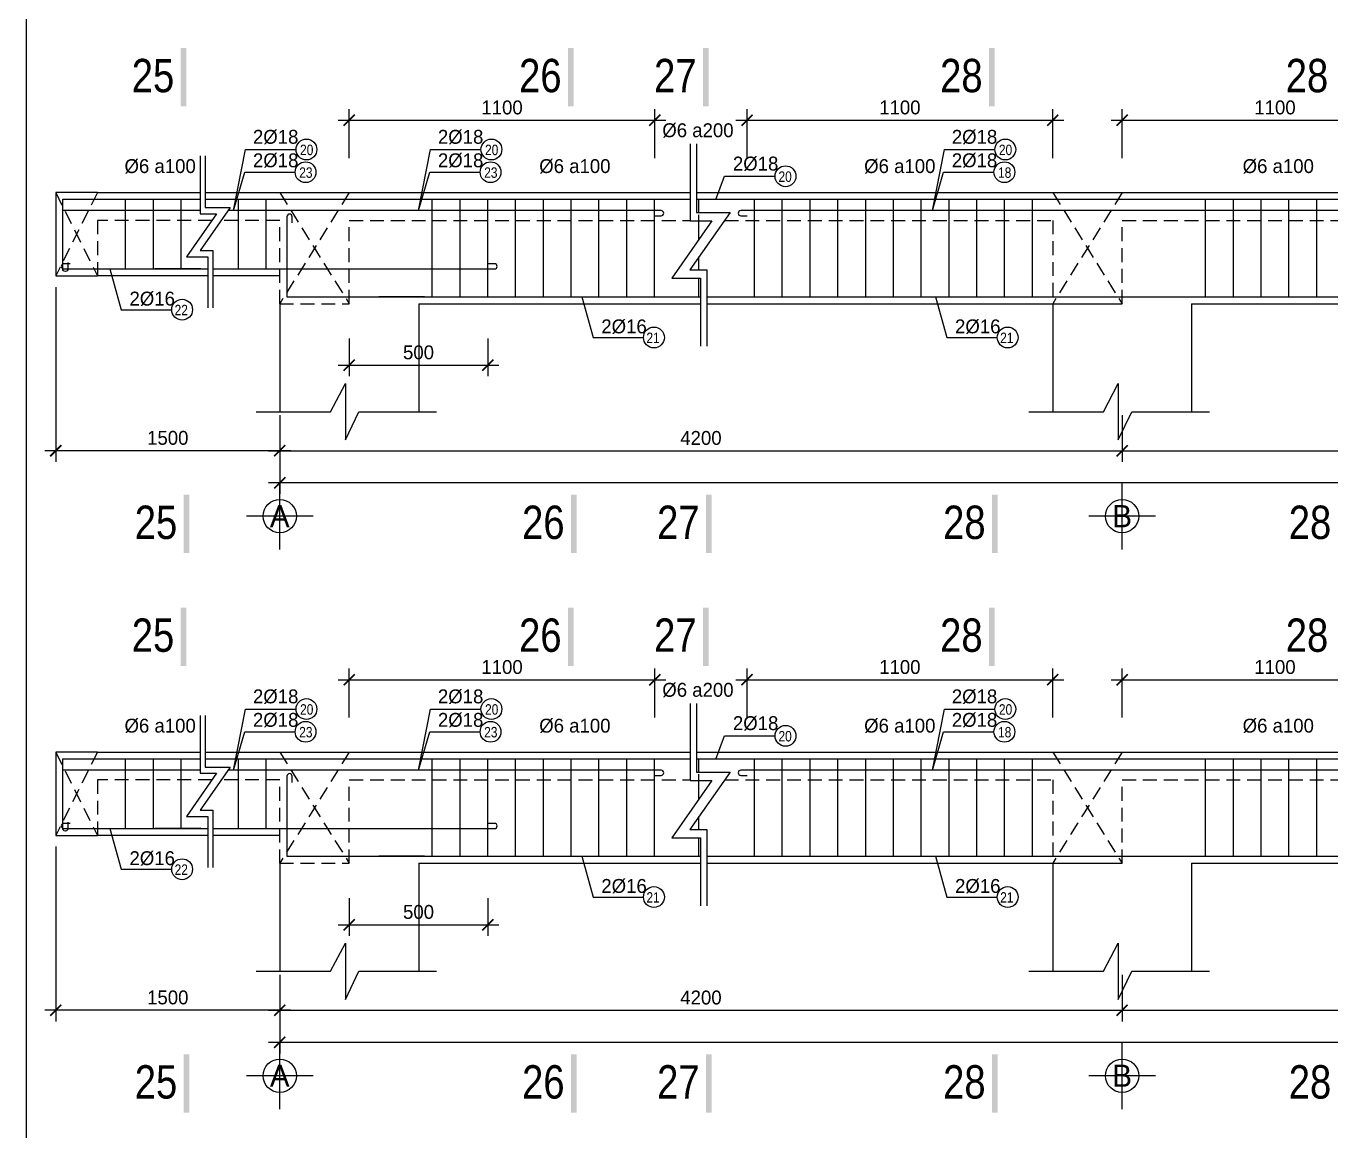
# Model space of a CAD drawing. Extents: x -317 to 4260, y -2056 to 757.
# Drawn here: x 3420.4 to 3655.2, y 292.2 to 491.1 of the extents above; entities that cross this region are included whole.
import ezdxf
from ezdxf.enums import TextEntityAlignment as Align

# ---------------------------------------------------------------- set-up
doc = ezdxf.new("R2010")
doc.units = 0
doc.header["$MEASUREMENT"] = 0
doc.linetypes.add('CENTER2', pattern=[1.125, 0.75, -0.125, 0.125, -0.125])
doc.linetypes.add('HIDDEN', pattern=[0.375, 0.25, -0.125])
doc.layers.get('0').update_dxf_attribs({"linetype": 'CONTINUOUS'})
doc.layers.get('DEFPOINTS').update_dxf_attribs({"linetype": 'CONTINUOUS'})
for name, color, linetype in [('DAI', 3, 'CONTINUOUS'), ('DIM', 1, 'CONTINUOUS'), ('DUT', 7, 'CENTER2'), ('MOTAAR', 1, 'CONTINUOUS'), ('TEXT', 7, 'CONTINUOUS'), ('THEP', 6, 'CONTINUOUS'), ('TU1', 9, 'CONTINUOUS'), ('TUONG', 7, 'CONTINUOUS')]:
    doc.layers.add(name, color=color, linetype=linetype)
doc.styles.add('DIM-NEW', font='VHELVCN.TTF')
doc.styles.add('style1', font='VGOUDYN.TTF')
doc.styles.add('T2', font='VTIMESN.TTF')
doc.dimstyles.new('TL20', dxfattribs={"dimtxt": 2.5, "dimasz": 2, "dimexe": 2, "dimexo": 2, "dimgap": 1, "dimtad": 1, "dimdec": 0, "dimlfac": 20, "dimzin": 0, "dimdsep": 46, "dimtxsty": 'T2', "dimblk": 'ARCHTICK', "dimcen": 2.5, "dimdle": 2, "dimclrd": 1, "dimclre": 1, "dimclrt": 2, "dimadec": 0, "dimazin": 0, "dimtfac": 1, "dimtdec": 0, "dimtix": 1, "dimtofl": 0, "dimtmove": 0, "dimatfit": 0, "dimldrblk": 'ARCHTICK', "dimfxl": 0, "dimtolj": 1, "dimtzin": 0, "dimlwd": -1, "dimlwe": -1, "dimarcsym": 0})

# ---------------------------------------------------------------- blocks, each defined once
blk = doc.blocks.new('_ARCHTICK')
at = {"color": 0, "linetype": 'ByBlock', "const_width": 0.15}
blk.add_lwpolyline([(-0.5, -0.5), (0.5, 0.5)], dxfattribs=at)
blk = doc.blocks.new('*D212')
at = {"layer": 'DEFPOINTS', "color": 0}
for p in [(3672.59, 474.12), (3617.59, 465.31), (3672.59, 465.31)]:
    blk.add_point(p, dxfattribs=at)
at = {"layer": 'TUONG', "color": 1}
for p, q in [((3617.59, 467.31), (3617.59, 476.12)), ((3672.59, 467.31), (3672.59, 476.12)), ((3615.59, 474.12), (3674.59, 474.12))]:
    blk.add_line(p, q, dxfattribs=at)
at = {"layer": 'TUONG', "color": 1, "xscale": 2, "yscale": 2, "zscale": 2, "rotation": 180}
blk.add_blockref('_ARCHTICK', (3617.59, 474.12), dxfattribs=at)
at = {"layer": 'TUONG', "color": 1, "xscale": 2, "yscale": 2, "zscale": 2}
blk.add_blockref('_ARCHTICK', (3672.59, 474.12), dxfattribs=at)
at = {"layer": 'TUONG', "color": 2, "insert": (3645.09, 476.4), "char_height": 2.5, "attachment_point": 5, "style": 'T2'}
blk.add_mtext('\\A1;1100', dxfattribs=at)
blk = doc.blocks.new('*D211')
at = {"layer": 'DEFPOINTS', "color": 0}
for p in [(3605.09, 474.12), (3550.09, 465.31), (3605.09, 465.31)]:
    blk.add_point(p, dxfattribs=at)
at = {"layer": 'TUONG', "color": 1}
for p, q in [((3550.09, 467.31), (3550.09, 476.12)), ((3605.09, 467.31), (3605.09, 476.12)), ((3548.09, 474.12), (3607.09, 474.12))]:
    blk.add_line(p, q, dxfattribs=at)
at = {"layer": 'TUONG', "color": 1, "xscale": 2, "yscale": 2, "zscale": 2, "rotation": 180}
blk.add_blockref('_ARCHTICK', (3550.09, 474.12), dxfattribs=at)
at = {"layer": 'TUONG', "color": 1, "xscale": 2, "yscale": 2, "zscale": 2}
blk.add_blockref('_ARCHTICK', (3605.09, 474.12), dxfattribs=at)
at = {"layer": 'TUONG', "color": 2, "insert": (3577.59, 476.4), "char_height": 2.5, "attachment_point": 5, "style": 'T2'}
blk.add_mtext('\\A1;1100', dxfattribs=at)
blk = doc.blocks.new('*D210')
at = {"layer": 'DEFPOINTS', "color": 0}
for p in [(3533.51, 474.12), (3478.51, 465.31), (3533.51, 465.31)]:
    blk.add_point(p, dxfattribs=at)
at = {"layer": 'TUONG', "color": 1}
for p, q in [((3478.51, 467.31), (3478.51, 476.12)), ((3533.51, 467.31), (3533.51, 476.12)), ((3476.51, 474.12), (3535.51, 474.12))]:
    blk.add_line(p, q, dxfattribs=at)
at = {"layer": 'TUONG', "color": 1, "xscale": 2, "yscale": 2, "zscale": 2, "rotation": 180}
blk.add_blockref('_ARCHTICK', (3478.51, 474.12), dxfattribs=at)
at = {"layer": 'TUONG', "color": 1, "xscale": 2, "yscale": 2, "zscale": 2}
blk.add_blockref('_ARCHTICK', (3533.51, 474.12), dxfattribs=at)
at = {"layer": 'TUONG', "color": 2, "insert": (3506.01, 476.4), "char_height": 2.5, "attachment_point": 5, "style": 'T2'}
blk.add_mtext('\\A1;1100', dxfattribs=at)
blk = doc.blocks.new('truc2')
at = {"layer": 'MOTAAR'}
for p, q in [((0, -15), (0, 0)), ((7.5, -7.5), (-7.5, -7.5))]:
    blk.add_line(p, q, dxfattribs=at)
blk.add_lwpolyline([(0, -3.5), (0, -1.84)], dxfattribs=at)
blk.add_circle((0, -7.5), 3.75, dxfattribs=at)
at = {"layer": 'TEXT', "style": 'T2'}
blk.add_attdef('1', text='', height=5, dxfattribs=at).set_placement((0, -7.5), align=Align.MIDDLE_CENTER)
blk = doc.blocks.new('*D206')
at = {"layer": 'DEFPOINTS', "color": 0}
for p in [(3617.59, 423.02), (3758.51, 421.24), (3758.51, 414.63)]:
    blk.add_point(p, dxfattribs=at)
at = {"layer": 'TUONG', "color": 1}
for p, q in [((3617.59, 421.02), (3617.59, 412.63)), ((3758.51, 419.24), (3758.51, 412.63)), ((3615.59, 414.63), (3760.51, 414.63))]:
    blk.add_line(p, q, dxfattribs=at)
at = {"layer": 'TUONG', "color": 1, "xscale": 2, "yscale": 2, "zscale": 2, "rotation": 180}
blk.add_blockref('_ARCHTICK', (3617.59, 414.63), dxfattribs=at)
at = {"layer": 'TUONG', "color": 1, "xscale": 2, "yscale": 2, "zscale": 2}
blk.add_blockref('_ARCHTICK', (3758.51, 414.63), dxfattribs=at)
at = {"layer": 'TUONG', "color": 2, "insert": (3688.05, 416.91), "char_height": 2.5, "attachment_point": 5, "style": 'T2'}
blk.add_mtext('\\A1;4200', dxfattribs=at)
blk = doc.blocks.new('*D205')
at = {"layer": 'DEFPOINTS', "color": 0}
for p in [(3466.01, 423.02), (3617.59, 423.02), (3617.59, 414.63)]:
    blk.add_point(p, dxfattribs=at)
at = {"layer": 'TUONG', "color": 1}
for p, q in [((3466.01, 421.02), (3466.01, 412.63)), ((3617.59, 421.02), (3617.59, 412.63)), ((3464.01, 414.63), (3619.59, 414.63))]:
    blk.add_line(p, q, dxfattribs=at)
at = {"layer": 'TUONG', "color": 1, "xscale": 2, "yscale": 2, "zscale": 2, "rotation": 180}
blk.add_blockref('_ARCHTICK', (3466.01, 414.63), dxfattribs=at)
at = {"layer": 'TUONG', "color": 1, "xscale": 2, "yscale": 2, "zscale": 2}
blk.add_blockref('_ARCHTICK', (3617.59, 414.63), dxfattribs=at)
at = {"layer": 'TUONG', "color": 2, "insert": (3541.8, 416.91), "char_height": 2.5, "attachment_point": 5, "style": 'T2'}
blk.add_mtext('\\A1;4200', dxfattribs=at)
blk = doc.blocks.new('*D204')
at = {"layer": 'DEFPOINTS', "color": 0}
for p in [(3466.01, 418.55), (4217.7, 418.55), (3466.01, 408.85)]:
    blk.add_point(p, dxfattribs=at)
at = {"layer": 'TUONG', "color": 1}
for p, q in [((3466.01, 416.55), (3466.01, 406.85)), ((4217.7, 416.55), (4217.7, 406.85)), ((4219.7, 408.85), (3464.01, 408.85))]:
    blk.add_line(p, q, dxfattribs=at)
at = {"layer": 'TUONG', "color": 1, "xscale": 2, "yscale": 2, "zscale": 2, "rotation": 180}
blk.add_blockref('_ARCHTICK', (3466.01, 408.85), dxfattribs=at)
at = {"layer": 'TUONG', "color": 1, "xscale": 2, "yscale": 2, "zscale": 2}
blk.add_blockref('_ARCHTICK', (4217.7, 408.85), dxfattribs=at)
at = {"layer": 'TUONG', "color": 2, "insert": (3841.85, 411.13), "char_height": 2.5, "attachment_point": 5, "style": 'T2'}
blk.add_mtext('\\A1;20800', dxfattribs=at)
blk = doc.blocks.new('*D220')
at = {"layer": 'DEFPOINTS', "color": 0}
for p in [(3425.71, 446.09), (3466.01, 421.02), (3425.71, 414.63)]:
    blk.add_point(p, dxfattribs=at)
at = {"layer": 'TUONG', "color": 1}
for p, q in [((3425.71, 444.09), (3425.71, 412.63)), ((3466.01, 419.02), (3466.01, 412.63)), ((3468.01, 414.63), (3423.71, 414.63))]:
    blk.add_line(p, q, dxfattribs=at)
at = {"layer": 'TUONG', "color": 1, "xscale": 2, "yscale": 2, "zscale": 2, "rotation": 180}
blk.add_blockref('_ARCHTICK', (3425.71, 414.63), dxfattribs=at)
at = {"layer": 'TUONG', "color": 1, "xscale": 2, "yscale": 2, "zscale": 2}
blk.add_blockref('_ARCHTICK', (3466.01, 414.63), dxfattribs=at)
at = {"layer": 'TUONG', "color": 2, "insert": (3445.86, 416.93), "char_height": 2.5, "attachment_point": 5, "style": 'T2'}
blk.add_mtext('\\A1;1500', dxfattribs=at)
blk = doc.blocks.new('*D222')
at = {"layer": 'DEFPOINTS', "color": 0}
for p in [(3478.51, 436.84), (3503.45, 436.84), (3503.45, 430.02)]:
    blk.add_point(p, dxfattribs=at)
at = {"layer": 'TUONG', "color": 1}
for p, q in [((3478.51, 434.84), (3478.51, 428.02)), ((3503.45, 434.84), (3503.45, 428.02)), ((3476.51, 430.02), (3505.45, 430.02))]:
    blk.add_line(p, q, dxfattribs=at)
at = {"layer": 'TUONG', "color": 1, "xscale": 2, "yscale": 2, "zscale": 2, "rotation": 180}
blk.add_blockref('_ARCHTICK', (3478.51, 430.02), dxfattribs=at)
at = {"layer": 'TUONG', "color": 1, "xscale": 2, "yscale": 2, "zscale": 2}
blk.add_blockref('_ARCHTICK', (3503.45, 430.02), dxfattribs=at)
at = {"layer": 'TUONG', "color": 2, "insert": (3490.98, 432.32), "char_height": 2.5, "attachment_point": 5, "style": 'T2'}
blk.add_mtext('\\A1;500', dxfattribs=at)
blk = doc.blocks.new('*D239')
at = {"layer": 'DEFPOINTS', "color": 0}
for p in [(3478.51, 336.12), (3503.45, 336.12), (3503.45, 329.3)]:
    blk.add_point(p, dxfattribs=at)
at = {"layer": 'TUONG', "color": 1}
for p, q in [((3478.51, 334.12), (3478.51, 327.3)), ((3503.45, 334.12), (3503.45, 327.3)), ((3476.51, 329.3), (3505.45, 329.3))]:
    blk.add_line(p, q, dxfattribs=at)
at = {"layer": 'TUONG', "color": 1, "xscale": 2, "yscale": 2, "zscale": 2, "rotation": 180}
blk.add_blockref('_ARCHTICK', (3478.51, 329.3), dxfattribs=at)
at = {"layer": 'TUONG', "color": 1, "xscale": 2, "yscale": 2, "zscale": 2}
blk.add_blockref('_ARCHTICK', (3503.45, 329.3), dxfattribs=at)
at = {"layer": 'TUONG', "color": 2, "insert": (3490.98, 331.6), "char_height": 2.5, "attachment_point": 5, "style": 'T2'}
blk.add_mtext('\\A1;500', dxfattribs=at)
blk = doc.blocks.new('*D257')
at = {"layer": 'DEFPOINTS', "color": 0}
for p in [(3425.71, 345.37), (3466.01, 320.3), (3425.71, 313.91)]:
    blk.add_point(p, dxfattribs=at)
at = {"layer": 'TUONG', "color": 1}
for p, q in [((3425.71, 343.37), (3425.71, 311.91)), ((3466.01, 318.3), (3466.01, 311.91)), ((3468.01, 313.91), (3423.71, 313.91))]:
    blk.add_line(p, q, dxfattribs=at)
at = {"layer": 'TUONG', "color": 1, "xscale": 2, "yscale": 2, "zscale": 2, "rotation": 180}
blk.add_blockref('_ARCHTICK', (3425.71, 313.91), dxfattribs=at)
at = {"layer": 'TUONG', "color": 1, "xscale": 2, "yscale": 2, "zscale": 2}
blk.add_blockref('_ARCHTICK', (3466.01, 313.91), dxfattribs=at)
at = {"layer": 'TUONG', "color": 2, "insert": (3445.86, 316.21), "char_height": 2.5, "attachment_point": 5, "style": 'T2'}
blk.add_mtext('\\A1;1500', dxfattribs=at)
blk = doc.blocks.new('*D256')
at = {"layer": 'DEFPOINTS', "color": 0}
for p in [(3466.01, 317.83), (4217.7, 317.83), (3466.01, 308.13)]:
    blk.add_point(p, dxfattribs=at)
at = {"layer": 'TUONG', "color": 1}
for p, q in [((3466.01, 315.83), (3466.01, 306.13)), ((4217.7, 315.83), (4217.7, 306.13)), ((4219.7, 308.13), (3464.01, 308.13))]:
    blk.add_line(p, q, dxfattribs=at)
at = {"layer": 'TUONG', "color": 1, "xscale": 2, "yscale": 2, "zscale": 2, "rotation": 180}
blk.add_blockref('_ARCHTICK', (3466.01, 308.13), dxfattribs=at)
at = {"layer": 'TUONG', "color": 1, "xscale": 2, "yscale": 2, "zscale": 2}
blk.add_blockref('_ARCHTICK', (4217.7, 308.13), dxfattribs=at)
at = {"layer": 'TUONG', "color": 2, "insert": (3841.85, 310.41), "char_height": 2.5, "attachment_point": 5, "style": 'T2'}
blk.add_mtext('\\A1;20800', dxfattribs=at)
blk = doc.blocks.new('*D255')
at = {"layer": 'DEFPOINTS', "color": 0}
for p in [(3466.01, 322.3), (3617.59, 322.3), (3617.59, 313.91)]:
    blk.add_point(p, dxfattribs=at)
at = {"layer": 'TUONG', "color": 1}
for p, q in [((3466.01, 320.3), (3466.01, 311.91)), ((3617.59, 320.3), (3617.59, 311.91)), ((3464.01, 313.91), (3619.59, 313.91))]:
    blk.add_line(p, q, dxfattribs=at)
at = {"layer": 'TUONG', "color": 1, "xscale": 2, "yscale": 2, "zscale": 2, "rotation": 180}
blk.add_blockref('_ARCHTICK', (3466.01, 313.91), dxfattribs=at)
at = {"layer": 'TUONG', "color": 1, "xscale": 2, "yscale": 2, "zscale": 2}
blk.add_blockref('_ARCHTICK', (3617.59, 313.91), dxfattribs=at)
at = {"layer": 'TUONG', "color": 2, "insert": (3541.8, 316.19), "char_height": 2.5, "attachment_point": 5, "style": 'T2'}
blk.add_mtext('\\A1;4200', dxfattribs=at)
blk = doc.blocks.new('*D254')
at = {"layer": 'DEFPOINTS', "color": 0}
for p in [(3617.59, 322.3), (3758.51, 320.52), (3758.51, 313.91)]:
    blk.add_point(p, dxfattribs=at)
at = {"layer": 'TUONG', "color": 1}
for p, q in [((3617.59, 320.3), (3617.59, 311.91)), ((3758.51, 318.52), (3758.51, 311.91)), ((3615.59, 313.91), (3760.51, 313.91))]:
    blk.add_line(p, q, dxfattribs=at)
at = {"layer": 'TUONG', "color": 1, "xscale": 2, "yscale": 2, "zscale": 2, "rotation": 180}
blk.add_blockref('_ARCHTICK', (3617.59, 313.91), dxfattribs=at)
at = {"layer": 'TUONG', "color": 1, "xscale": 2, "yscale": 2, "zscale": 2}
blk.add_blockref('_ARCHTICK', (3758.51, 313.91), dxfattribs=at)
at = {"layer": 'TUONG', "color": 2, "insert": (3688.05, 316.19), "char_height": 2.5, "attachment_point": 5, "style": 'T2'}
blk.add_mtext('\\A1;4200', dxfattribs=at)
blk = doc.blocks.new('*D250')
at = {"layer": 'DEFPOINTS', "color": 0}
for p in [(3533.51, 373.4), (3478.51, 364.59), (3533.51, 364.59)]:
    blk.add_point(p, dxfattribs=at)
at = {"layer": 'TUONG', "color": 1}
for p, q in [((3476.51, 373.4), (3535.51, 373.4)), ((3478.51, 366.59), (3478.51, 375.4)), ((3533.51, 366.59), (3533.51, 375.4))]:
    blk.add_line(p, q, dxfattribs=at)
at = {"layer": 'TUONG', "color": 1, "xscale": 2, "yscale": 2, "zscale": 2, "rotation": 180}
blk.add_blockref('_ARCHTICK', (3478.51, 373.4), dxfattribs=at)
at = {"layer": 'TUONG', "color": 1, "xscale": 2, "yscale": 2, "zscale": 2}
blk.add_blockref('_ARCHTICK', (3533.51, 373.4), dxfattribs=at)
at = {"layer": 'TUONG', "color": 2, "insert": (3506.01, 375.68), "char_height": 2.5, "attachment_point": 5, "style": 'T2'}
blk.add_mtext('\\A1;1100', dxfattribs=at)
blk = doc.blocks.new('*D249')
at = {"layer": 'DEFPOINTS', "color": 0}
for p in [(3605.09, 373.4), (3550.09, 364.59), (3605.09, 364.59)]:
    blk.add_point(p, dxfattribs=at)
at = {"layer": 'TUONG', "color": 1}
for p, q in [((3548.09, 373.4), (3607.09, 373.4)), ((3550.09, 366.59), (3550.09, 375.4)), ((3605.09, 366.59), (3605.09, 375.4))]:
    blk.add_line(p, q, dxfattribs=at)
at = {"layer": 'TUONG', "color": 1, "xscale": 2, "yscale": 2, "zscale": 2, "rotation": 180}
blk.add_blockref('_ARCHTICK', (3550.09, 373.4), dxfattribs=at)
at = {"layer": 'TUONG', "color": 1, "xscale": 2, "yscale": 2, "zscale": 2}
blk.add_blockref('_ARCHTICK', (3605.09, 373.4), dxfattribs=at)
at = {"layer": 'TUONG', "color": 2, "insert": (3577.59, 375.68), "char_height": 2.5, "attachment_point": 5, "style": 'T2'}
blk.add_mtext('\\A1;1100', dxfattribs=at)
blk = doc.blocks.new('*D248')
at = {"layer": 'DEFPOINTS', "color": 0}
for p in [(3672.59, 373.4), (3617.59, 364.59), (3672.59, 364.59)]:
    blk.add_point(p, dxfattribs=at)
at = {"layer": 'TUONG', "color": 1}
for p, q in [((3615.59, 373.4), (3674.59, 373.4)), ((3617.59, 366.59), (3617.59, 375.4)), ((3672.59, 366.59), (3672.59, 375.4))]:
    blk.add_line(p, q, dxfattribs=at)
at = {"layer": 'TUONG', "color": 1, "xscale": 2, "yscale": 2, "zscale": 2, "rotation": 180}
blk.add_blockref('_ARCHTICK', (3617.59, 373.4), dxfattribs=at)
at = {"layer": 'TUONG', "color": 1, "xscale": 2, "yscale": 2, "zscale": 2}
blk.add_blockref('_ARCHTICK', (3672.59, 373.4), dxfattribs=at)
at = {"layer": 'TUONG', "color": 2, "insert": (3645.09, 375.68), "char_height": 2.5, "attachment_point": 5, "style": 'T2'}
blk.add_mtext('\\A1;1100', dxfattribs=at)

msp = doc.modelspace()

# ---------------------------------------------------------------- linework, layer by layer
at = {"layer": 'DAI'}
for p, q in [((3438.219, 459.841), (3438.219, 447.341)), ((3443.219, 459.841), (3443.219, 447.341)), ((3448.219, 459.841), (3448.219, 447.341)), ((3458.519, 459.841), (3458.519, 447.341)), ((3463.519, 459.841), (3463.519, 447.341)), ((3493.447, 442.341), (3493.447, 459.841)), ((3498.447, 442.341), (3498.447, 459.841)), ((3503.447, 442.341), (3503.447, 459.841)), ((3508.447, 442.341), (3508.447, 459.841)), ((3513.447, 442.341), (3513.447, 459.841)), ((3518.447, 442.341), (3518.447, 459.841)), ((3523.447, 442.341), (3523.447, 459.841)), ((3528.447, 442.341), (3528.447, 459.841)), ((3533.447, 442.341), (3533.447, 459.841)), ((3541.439, 457.519), (3541.439, 459.841)), ((3551.439, 442.341), (3551.439, 459.841)), ((3556.439, 442.341), (3556.439, 459.841)), ((3561.439, 442.341), (3561.439, 459.841)), ((3566.439, 442.341), (3566.439, 459.841)), ((3571.439, 442.341), (3571.439, 459.841)), ((3576.439, 442.341), (3576.439, 459.841)), ((3581.439, 442.341), (3581.439, 459.841)), ((3586.439, 442.341), (3586.439, 459.841)), ((3591.439, 442.341), (3591.439, 459.841)), ((3596.439, 442.341), (3596.439, 459.841)), ((3601.439, 442.341), (3601.439, 459.841)), ((3632.601, 442.341), (3632.601, 459.841)), ((3637.601, 442.341), (3637.601, 459.841)), ((3642.601, 442.341), (3642.601, 459.841)), ((3647.601, 442.341), (3647.601, 459.841)), ((3652.601, 442.341), (3652.601, 459.841)), ((3541.439, 452.666), (3541.439, 457.103)), ((3541.439, 447.183), (3541.439, 449.499)), ((3541.439, 442.341), (3541.439, 445.683)), ((3438.219, 359.122), (3438.219, 346.622)), ((3443.219, 359.122), (3443.219, 346.622)), ((3448.219, 359.122), (3448.219, 346.622)), ((3458.519, 359.122), (3458.519, 346.622)), ((3463.519, 359.122), (3463.519, 346.622)), ((3493.447, 341.622), (3493.447, 359.122)), ((3498.447, 341.622), (3498.447, 359.122)), ((3503.447, 341.622), (3503.447, 359.122)), ((3508.447, 341.622), (3508.447, 359.122)), ((3513.447, 341.622), (3513.447, 359.122)), ((3518.447, 341.622), (3518.447, 359.122)), ((3523.447, 341.622), (3523.447, 359.122)), ((3528.447, 341.622), (3528.447, 359.122)), ((3533.447, 341.622), (3533.447, 359.122)), ((3541.439, 356.799), (3541.439, 359.122)), ((3551.439, 341.622), (3551.439, 359.122)), ((3556.439, 341.622), (3556.439, 359.122)), ((3561.439, 341.622), (3561.439, 359.122)), ((3566.439, 341.622), (3566.439, 359.122)), ((3571.439, 341.622), (3571.439, 359.122)), ((3576.439, 341.622), (3576.439, 359.122)), ((3581.439, 341.622), (3581.439, 359.122)), ((3586.439, 341.622), (3586.439, 359.122)), ((3591.439, 341.622), (3591.439, 359.122)), ((3596.439, 341.622), (3596.439, 359.122)), ((3601.439, 341.622), (3601.439, 359.122)), ((3632.601, 341.622), (3632.601, 359.122)), ((3637.601, 341.622), (3637.601, 359.122)), ((3642.601, 341.622), (3642.601, 359.122)), ((3647.601, 341.622), (3647.601, 359.122)), ((3652.601, 341.622), (3652.601, 359.122)), ((3541.439, 351.947), (3541.439, 356.384)), ((3541.439, 346.464), (3541.439, 348.78)), ((3541.439, 341.622), (3541.439, 344.964))]:
    msp.add_line(p, q, dxfattribs=at)
at = {"layer": 'DUT', "linetype": 'HIDDEN', "ltscale": 10}
for p, q in [((3433.209, 461.091), (3425.709, 446.091)), ((3425.709, 461.091), (3433.209, 446.091)), ((3466.009, 461.091), (3478.509, 441.091)), ((3478.509, 461.091), (3466.009, 441.091)), ((3605.088, 461.091), (3617.588, 441.091)), ((3617.588, 461.091), (3605.088, 441.091)), ((3433.209, 456.091), (3433.209, 446.091)), ((3453.82, 456.091), (3433.209, 456.091)), ((3466.009, 456.091), (3455.476, 456.091)), ((3466.009, 441.091), (3466.009, 456.091)), ((3425.709, 360.372), (3433.209, 345.372)), ((3433.209, 360.372), (3425.709, 345.372)), ((3478.509, 360.372), (3466.009, 340.372)), ((3466.009, 360.372), (3478.509, 340.372)), ((3617.588, 360.372), (3605.088, 340.372)), ((3605.088, 360.372), (3617.588, 340.372)), ((3453.82, 355.372), (3433.209, 355.372)), ((3433.209, 355.372), (3433.209, 345.372)), ((3466.009, 355.372), (3455.476, 355.372)), ((3466.009, 340.372), (3466.009, 355.372))]:
    msp.add_line(p, q, dxfattribs=at)
for points in [[(3466.009, 441.091), (3466.009, 441.091), (3466.009, 441.091), (3478.509, 441.091), (3478.509, 456.091), (3539.861, 456.091)], [(3546.036, 456.091), (3605.088, 456.091), (3605.088, 441.091), (3617.588, 441.091), (3617.588, 456.091), (3679.444, 456.091)], [(3466.009, 340.372), (3466.009, 340.372), (3466.009, 340.372), (3478.509, 340.372), (3478.509, 355.372), (3539.861, 355.372)], [(3546.036, 355.372), (3605.088, 355.372), (3605.088, 340.372), (3617.588, 340.372), (3617.588, 355.372), (3679.444, 355.372)]]:
    msp.add_lwpolyline(points, dxfattribs=at)
at = {"layer": 'TEXT', "ltscale": 10}
msp.add_lwpolyline([(3420.367, 162.589), (4260.367, 162.589), (4260.367, 756.589), (3420.367, 756.589)], close=True, dxfattribs=at)
for points in [[(3448.168, 476.613), (3449.218, 476.613), (3448.168, 487.113), (3449.218, 487.113)], [(3517.862, 476.613), (3518.912, 476.613), (3517.862, 487.113), (3518.912, 487.113)], [(3542.158, 476.613), (3543.208, 476.613), (3542.158, 487.113), (3543.208, 487.113)], [(3593.623, 476.613), (3594.673, 476.613), (3593.623, 487.113), (3594.673, 487.113)], [(3448.708, 396.202), (3449.758, 396.202), (3448.708, 406.702), (3449.758, 406.702)], [(3518.402, 396.202), (3519.452, 396.202), (3518.402, 406.702), (3519.452, 406.702)], [(3542.697, 396.202), (3543.747, 396.202), (3542.697, 406.702), (3543.747, 406.702)], [(3594.163, 396.202), (3595.213, 396.202), (3594.163, 406.702), (3595.213, 406.702)], [(3448.168, 375.894), (3449.218, 375.894), (3448.168, 386.394), (3449.218, 386.394)], [(3517.862, 375.894), (3518.912, 375.894), (3517.862, 386.394), (3518.912, 386.394)], [(3542.158, 375.894), (3543.208, 375.894), (3542.158, 386.394), (3543.208, 386.394)], [(3593.623, 375.894), (3594.673, 375.894), (3593.623, 386.394), (3594.673, 386.394)], [(3448.708, 295.482), (3449.758, 295.482), (3448.708, 305.982), (3449.758, 305.982)], [(3518.402, 295.482), (3519.452, 295.482), (3518.402, 305.982), (3519.452, 305.982)], [(3542.697, 295.482), (3543.747, 295.482), (3542.697, 305.982), (3543.747, 305.982)], [(3594.163, 295.482), (3595.213, 295.482), (3594.163, 305.982), (3595.213, 305.982)]]:
    msp.add_trace(points, dxfattribs=at)
at = {"layer": 'THEP', "ltscale": 10}
for points in [[(3427.896, 448.49), (3427.896, 447.363, -1), (3426.959, 447.363), (3426.959, 459.881)], [(3533.509, 456.903), (3534.636, 456.903, 1), (3534.636, 457.841), (3533.509, 457.841), (3456.697, 457.841)], [(3672.588, 456.903), (3673.715, 456.903, 1), (3673.715, 457.841), (3672.588, 457.841), (3606.338, 457.841), (3550.088, 457.841), (3548.96, 457.841, 1), (3548.96, 456.903), (3550.088, 456.903)], [(3468.243, 455.626), (3468.243, 456.753, 1), (3467.306, 456.753), (3467.306, 442.341)], [(3428.29, 448.278), (3427.162, 448.278, 1), (3427.162, 447.341), (3428.569, 447.341), (3449.342, 447.341), (3451.779, 447.341), (3446.43, 447.341), (3446.767, 447.341), (3443.519, 447.341), (3453.098, 447.341)], [(3503.536, 447.341), (3504.663, 447.341, 1), (3504.663, 448.278), (3503.536, 448.278)], [(3427.896, 347.771), (3427.896, 346.643, -1), (3426.959, 346.643), (3426.959, 359.161)], [(3533.509, 356.184), (3534.636, 356.184, 1), (3534.636, 357.122), (3533.509, 357.122), (3456.697, 357.122)], [(3672.588, 356.184), (3673.715, 356.184, 1), (3673.715, 357.122), (3672.588, 357.122), (3606.338, 357.122), (3550.088, 357.122), (3548.96, 357.122, 1), (3548.96, 356.184), (3550.088, 356.184)], [(3468.243, 354.907), (3468.243, 356.034, 1), (3467.306, 356.034), (3467.306, 341.622)], [(3428.29, 347.559), (3427.162, 347.559, 1), (3427.162, 346.622), (3428.569, 346.622), (3449.342, 346.622), (3451.779, 346.622), (3446.43, 346.622), (3446.767, 346.622), (3443.519, 346.622), (3453.098, 346.622)], [(3503.536, 346.622), (3504.663, 346.622, 1), (3504.663, 347.559), (3503.536, 347.559)]]:
    msp.add_lwpolyline(points, format="xyb", dxfattribs=at)
for points in [[(3426.959, 459.841), (3426.959, 459.841)], [(3451.717, 459.841), (3426.959, 459.841)], [(3451.717, 457.841), (3426.959, 457.841)], [(3539.861, 459.841), (3452.577, 459.841)], [(3679.444, 459.841), (3541.008, 459.841)], [(3453.958, 447.341), (3470.229, 447.341), (3503.447, 447.341)], [(3467.306, 442.341), (3467.306, 442.341), (3489.642, 442.341), (3492.079, 442.341), (3486.731, 442.341), (3487.068, 442.341), (3483.819, 442.341), (3534.411, 442.341), (3541.703, 442.341)], [(3542.849, 442.341), (3681.286, 442.341)], [(3451.717, 359.122), (3426.959, 359.122)], [(3426.959, 359.122), (3426.959, 359.122)], [(3451.717, 357.122), (3426.959, 357.122)], [(3539.861, 359.122), (3452.577, 359.122)], [(3679.444, 359.122), (3541.008, 359.122)], [(3453.958, 346.622), (3470.229, 346.622), (3503.447, 346.622)], [(3467.306, 341.622), (3467.306, 341.622), (3489.642, 341.622), (3492.079, 341.622), (3486.731, 341.622), (3487.068, 341.622), (3483.819, 341.622), (3534.411, 341.622), (3541.703, 341.622)], [(3542.849, 341.622), (3681.286, 341.622)]]:
    msp.add_lwpolyline(points, dxfattribs=at)
at = {"layer": 'TU1', "lineweight": -2, "ltscale": 10}
for points in [[(3457.689, 457.841), (3459.861, 468.848), (3468.936, 468.848)], [(3490.972, 457.841), (3493.144, 468.848), (3502.219, 468.848)], [(3583.438, 457.841), (3585.61, 468.848), (3594.685, 468.848)], [(3457.689, 457.841), (3459.706, 464.757), (3468.781, 464.757)], [(3490.972, 457.841), (3492.989, 464.757), (3502.064, 464.757)], [(3544.448, 459.841), (3546.064, 464.03), (3555.14, 464.03)], [(3583.438, 457.841), (3585.455, 464.757), (3594.53, 464.757)], [(3435.451, 447.341), (3437.488, 440.014), (3446.563, 440.014)], [(3520.352, 442.341), (3522.389, 435.014), (3531.464, 435.014)], [(3584.002, 442.341), (3586.039, 435.014), (3595.114, 435.014)], [(3457.689, 357.122), (3459.861, 368.129), (3468.936, 368.129)], [(3490.972, 357.122), (3493.144, 368.129), (3502.219, 368.129)], [(3583.438, 357.122), (3585.61, 368.129), (3594.685, 368.129)], [(3457.689, 357.122), (3459.706, 364.038), (3468.781, 364.038)], [(3490.972, 357.122), (3492.989, 364.038), (3502.064, 364.038)], [(3583.438, 357.122), (3585.455, 364.038), (3594.53, 364.038)], [(3544.448, 359.122), (3546.064, 363.311), (3555.14, 363.311)], [(3435.451, 346.622), (3437.488, 339.295), (3446.563, 339.295)], [(3520.352, 341.622), (3522.389, 334.295), (3531.464, 334.295)], [(3584.002, 341.622), (3586.039, 334.295), (3595.114, 334.295)]]:
    msp.add_lwpolyline(points, dxfattribs=at)
at = {"layer": 'TU1', "ltscale": 10}
for centre in [(3470.811, 468.848), (3504.094, 468.848), (3596.56, 468.848), (3470.656, 464.757), (3503.939, 464.757), (3557.015, 464.03), (3596.405, 464.757), (3448.438, 440.014), (3533.339, 435.014), (3596.989, 435.014), (3470.811, 368.129), (3504.094, 368.129), (3596.56, 368.129), (3470.656, 364.038), (3503.939, 364.038), (3557.015, 363.311), (3596.405, 364.038), (3448.438, 339.295), (3533.339, 334.295), (3596.989, 334.295)]:
    msp.add_circle(centre, 1.875, dxfattribs=at)
at = {"layer": 'TUONG'}
for p, q in [((3433.209, 461.091), (3451.717, 461.091)), ((3452.577, 461.091), (3466.009, 461.091)), ((3466.009, 461.091), (3539.861, 461.091)), ((3541.008, 461.091), (3679.444, 461.091)), ((3453.098, 446.091), (3433.209, 446.091)), ((3466.009, 446.091), (3453.958, 446.091)), ((3466.009, 441.091), (3466.009, 421.643)), ((3491.009, 441.091), (3541.703, 441.091)), ((3491.009, 441.091), (3491.009, 421.643)), ((3542.849, 441.091), (3617.588, 441.091)), ((3605.088, 441.091), (3605.088, 421.643)), ((3630.088, 441.091), (3681.286, 441.091)), ((3630.088, 441.091), (3630.088, 421.643)), ((3433.209, 360.372), (3451.717, 360.372)), ((3452.577, 360.372), (3466.009, 360.372)), ((3466.009, 360.372), (3539.861, 360.372)), ((3541.008, 360.372), (3679.444, 360.372)), ((3453.098, 345.372), (3433.209, 345.372)), ((3466.009, 345.372), (3453.958, 345.372)), ((3466.009, 340.372), (3466.009, 320.923)), ((3491.009, 340.372), (3491.009, 320.923)), ((3491.009, 340.372), (3541.703, 340.372)), ((3542.849, 340.372), (3617.588, 340.372)), ((3605.088, 340.372), (3605.088, 320.923)), ((3630.088, 340.372), (3630.088, 320.923)), ((3630.088, 340.372), (3681.286, 340.372))]:
    msp.add_line(p, q, dxfattribs=at)
for points in [[(3539.861, 469.872), (3539.861, 456.019), (3543.777, 456.019), (3536.569, 445.683), (3541.703, 445.683), (3541.703, 433.43)], [(3541.008, 469.872), (3541.008, 457.519), (3547.031, 457.519), (3539.824, 447.183), (3542.849, 447.183), (3542.849, 433.43)], [(3451.717, 467.677), (3451.717, 457.287), (3454.654, 457.287), (3449.248, 449.535), (3453.098, 449.535), (3453.098, 440.345)], [(3452.577, 467.677), (3452.577, 458.412), (3457.095, 458.412), (3451.689, 450.66), (3453.958, 450.66), (3453.958, 440.345)], [(3433.209, 461.091), (3425.709, 461.091), (3425.709, 446.091), (3433.209, 446.091), (3433.209, 446.091)], [(3461.748, 421.643), (3475.166, 421.643), (3477.821, 426.725), (3477.821, 416.56), (3480.255, 421.643), (3494.218, 421.643)], [(3600.826, 421.643), (3614.245, 421.643), (3616.9, 426.725), (3616.9, 416.56), (3619.334, 421.643), (3633.297, 421.643)], [(3539.861, 369.153), (3539.861, 355.299), (3543.777, 355.299), (3536.569, 344.964), (3541.703, 344.964), (3541.703, 332.711)], [(3541.008, 369.153), (3541.008, 356.799), (3547.031, 356.799), (3539.824, 346.464), (3542.849, 346.464), (3542.849, 332.711)], [(3451.717, 366.958), (3451.717, 356.567), (3454.654, 356.567), (3449.248, 348.816), (3453.098, 348.816), (3453.098, 339.626)], [(3452.577, 366.958), (3452.577, 357.692), (3457.095, 357.692), (3451.689, 349.941), (3453.958, 349.941), (3453.958, 339.626)], [(3433.209, 360.372), (3425.709, 360.372), (3425.709, 345.372), (3433.209, 345.372), (3433.209, 345.372)], [(3461.748, 320.923), (3475.166, 320.923), (3477.821, 326.006), (3477.821, 315.841), (3480.255, 320.923), (3494.218, 320.923)], [(3600.826, 320.923), (3614.245, 320.923), (3616.9, 326.006), (3616.9, 315.841), (3619.334, 320.923), (3633.297, 320.923)]]:
    msp.add_lwpolyline(points, dxfattribs=at)

# ---------------------------------------------------------------- block references
at = {"layer": 'DIM', "ltscale": 10, "xscale": 0.8000000000000002, "yscale": 0.8000000000000002, "zscale": 0.8000000000000002}
for p, values in [((3466.009, 408.851), {'1': 'A'}), ((3617.588, 408.851), {'1': 'B'}), ((3466.009, 308.132), {'1': 'A'}), ((3617.588, 308.132), {'1': 'B'})]:
    msp.add_blockref('truc2', p, dxfattribs=at).add_auto_attribs(values)

# ---------------------------------------------------------------- texts
at = {"layer": 'TEXT', "ltscale": 10}
for s, height, style, p in [('25', 6, 'DIM-NEW', (3439.379, 479.154)), ('26', 6, 'DIM-NEW', (3509.072, 479.154)), ('27', 6, 'DIM-NEW', (3533.368, 479.154)), ('28', 6, 'DIM-NEW', (3584.834, 479.154)), ('28', 6, 'DIM-NEW', (3647.029, 479.154)), ('2%%25418', 2.5, 'style1', (3461.187, 469.879)), ('2%%25418', 2.5, 'style1', (3494.469, 469.879)), ('%%2546 a200', 2.5, 'style1', (3534.845, 471.061)), ('2%%25418', 2.5, 'style1', (3586.936, 469.879)), ('20', 1.875, 'DIM-NEW', (3469.667, 467.841)), ('20', 1.875, 'DIM-NEW', (3502.95, 467.841)), ('20', 1.875, 'DIM-NEW', (3595.416, 467.841)), ('2%%25418', 2.5, 'style1', (3461.187, 465.652)), ('2%%25418', 2.5, 'style1', (3494.469, 465.652)), ('2%%25418', 2.5, 'style1', (3547.55, 465.062)), ('2%%25418', 2.5, 'style1', (3586.936, 465.652)), ('%%2546 a100', 2.5, 'style1', (3438.075, 464.609)), ('23', 1.875, 'DIM-NEW', (3469.512, 463.751)), ('23', 1.875, 'DIM-NEW', (3502.795, 463.751)), ('%%2546 a100', 2.5, 'style1', (3512.701, 464.609)), ('20', 1.875, 'DIM-NEW', (3555.749, 463.024)), ('%%2546 a100', 2.5, 'style1', (3571.167, 464.609)), ('18', 1.875, 'DIM-NEW', (3595.261, 463.751)), ('%%2546 a100', 2.5, 'style1', (3639.271, 464.609)), ('2%%25416', 2.5, 'style1', (3438.969, 440.758)), ('22', 1.875, 'DIM-NEW', (3447.091, 439.008)), ('2%%25416', 2.5, 'style1', (3523.87, 435.758)), ('2%%25416', 2.5, 'style1', (3587.52, 435.758)), ('21', 1.875, 'DIM-NEW', (3531.992, 434.008)), ('21', 1.875, 'DIM-NEW', (3595.642, 434.008)), ('25', 6, 'DIM-NEW', (3439.918, 398.743)), ('26', 6, 'DIM-NEW', (3509.612, 398.743)), ('27', 6, 'DIM-NEW', (3533.908, 398.743)), ('28', 6, 'DIM-NEW', (3585.373, 398.743)), ('28', 6, 'DIM-NEW', (3647.569, 398.743)), ('25', 6, 'DIM-NEW', (3439.379, 378.435)), ('26', 6, 'DIM-NEW', (3509.072, 378.435)), ('27', 6, 'DIM-NEW', (3533.368, 378.435)), ('28', 6, 'DIM-NEW', (3584.834, 378.435)), ('28', 6, 'DIM-NEW', (3647.029, 378.435)), ('2%%25418', 2.5, 'style1', (3461.187, 369.16)), ('2%%25418', 2.5, 'style1', (3494.469, 369.16)), ('%%2546 a200', 2.5, 'style1', (3534.845, 370.342)), ('2%%25418', 2.5, 'style1', (3586.936, 369.16)), ('20', 1.875, 'DIM-NEW', (3469.667, 367.122)), ('20', 1.875, 'DIM-NEW', (3502.95, 367.122)), ('20', 1.875, 'DIM-NEW', (3595.416, 367.122)), ('%%2546 a100', 2.5, 'style1', (3438.075, 363.89)), ('2%%25418', 2.5, 'style1', (3461.187, 364.933)), ('2%%25418', 2.5, 'style1', (3494.469, 364.933)), ('%%2546 a100', 2.5, 'style1', (3512.701, 363.89)), ('2%%25418', 2.5, 'style1', (3547.55, 364.342)), ('%%2546 a100', 2.5, 'style1', (3571.167, 363.89)), ('2%%25418', 2.5, 'style1', (3586.936, 364.933)), ('%%2546 a100', 2.5, 'style1', (3639.271, 363.89)), ('23', 1.875, 'DIM-NEW', (3469.512, 363.031)), ('23', 1.875, 'DIM-NEW', (3502.795, 363.031)), ('20', 1.875, 'DIM-NEW', (3555.749, 362.305)), ('18', 1.875, 'DIM-NEW', (3595.261, 363.031)), ('2%%25416', 2.5, 'style1', (3438.969, 340.039)), ('22', 1.875, 'DIM-NEW', (3447.091, 338.288)), ('2%%25416', 2.5, 'style1', (3523.87, 335.039)), ('2%%25416', 2.5, 'style1', (3587.52, 335.039)), ('21', 1.875, 'DIM-NEW', (3531.992, 333.288)), ('21', 1.875, 'DIM-NEW', (3595.642, 333.288)), ('25', 6, 'DIM-NEW', (3439.918, 298.024)), ('26', 6, 'DIM-NEW', (3509.612, 298.024)), ('27', 6, 'DIM-NEW', (3533.908, 298.024)), ('28', 6, 'DIM-NEW', (3585.373, 298.024)), ('28', 6, 'DIM-NEW', (3647.569, 298.024))]:
    msp.add_text(s, height=height, dxfattribs=dict(at, style=style)).set_placement(p)

# ---------------------------------------------------------------- dimensions: what is measured, and where the dimension line sits
at = {"layer": 'TUONG'}
for base, p1, p2, picture, middle in [((3533.509, 474.12), (3478.509, 465.311), (3533.509, 465.311), '*D210', (3506.009, 476.399)), ((3605.088, 474.12), (3550.088, 465.311), (3605.088, 465.311), '*D211', (3577.588, 476.399)), ((3672.588, 474.12), (3617.588, 465.311), (3672.588, 465.311), '*D212', (3645.088, 476.399)), ((3533.509, 373.401), (3478.509, 364.591), (3533.509, 364.591), '*D250', (3506.009, 375.68)), ((3605.088, 373.401), (3550.088, 364.591), (3605.088, 364.591), '*D249', (3577.588, 375.68)), ((3672.588, 373.401), (3617.588, 364.591), (3672.588, 364.591), '*D248', (3645.088, 375.68))]:
    dim = msp.add_linear_dim(base=base, p1=p1, p2=p2, dimstyle='TL20', dxfattribs=at)
    dim.commit()
    dim.dimension.update_dxf_attribs({"geometry": picture, "text_midpoint": middle})
for base, p1, p2, text, picture, middle in [((3425.709, 414.628), (3466.009, 421.019), (3425.709, 446.091), '1500', '*D220', (3445.859, 416.928)), ((3503.447, 430.019), (3478.509, 436.843), (3503.447, 436.843), '500', '*D222', (3490.978, 432.319)), ((3617.588, 414.628), (3466.009, 423.019), (3617.588, 423.019), '4200', '*D205', (3541.798, 416.908)), ((3466.009, 408.851), (4217.699, 418.548), (3466.009, 418.548), '20800', '*D204', (3841.854, 411.131)), ((3425.709, 313.909), (3466.009, 320.3), (3425.709, 345.372), '1500', '*D257', (3445.859, 316.209)), ((3503.447, 329.299), (3478.509, 336.124), (3503.447, 336.124), '500', '*D239', (3490.978, 331.599)), ((3617.588, 313.909), (3466.009, 322.3), (3617.588, 322.3), '4200', '*D255', (3541.798, 316.188)), ((3466.009, 308.132), (4217.699, 317.829), (3466.009, 317.829), '20800', '*D256', (3841.854, 310.411))]:
    dim = msp.add_linear_dim(base=base, p1=p1, p2=p2, text=text, dimstyle='TL20', dxfattribs=at)
    dim.commit()
    dim.dimension.update_dxf_attribs({"geometry": picture, "text_midpoint": middle})
for base, p1, p2, picture, middle in [((3758.512, 414.628), (3617.588, 423.019), (3758.512, 421.236), '*D206', (3688.05, 416.908)), ((3758.512, 313.909), (3617.588, 322.3), (3758.512, 320.516), '*D254', (3688.05, 316.188))]:
    dim = msp.add_linear_dim(base=base, p1=p1, p2=p2, text='4200', dimstyle='TL20', override={"dimtmove": 1}, dxfattribs=at)
    dim.commit()
    dim.dimension.update_dxf_attribs({"geometry": picture, "text_midpoint": middle})

doc.saveas('drawing.dxf')
